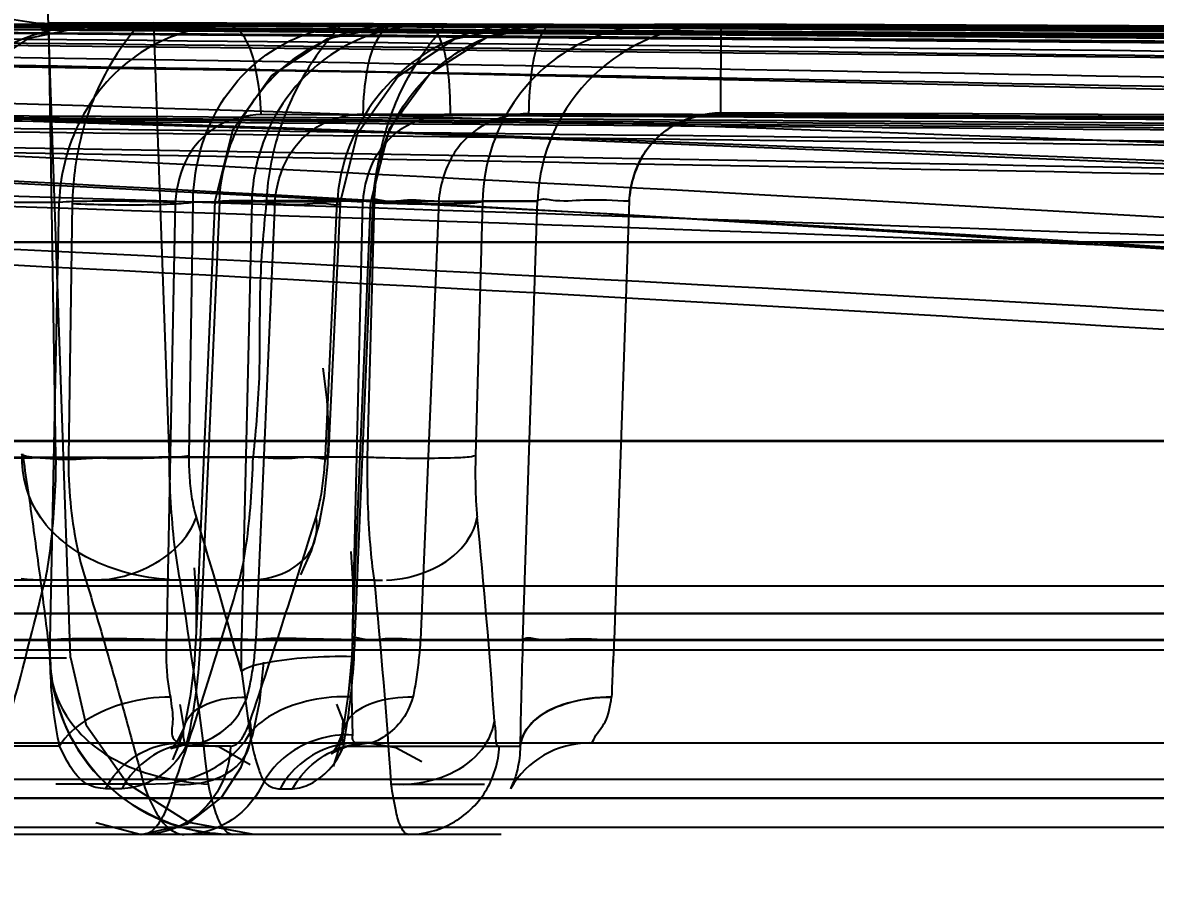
# Model space of a CAD drawing. Header units: millimetres. Extents: x 1236 to 1656, y -100 to 494.
# Drawn here: x 1384.191 to 1384.934, y 393.02 to 393.583 of the extents above; entities that cross this region are included whole.
import ezdxf

# ---------------------------------------------------------------- set-up
doc = ezdxf.new("R2010")
doc.units = ezdxf.units.MM
doc.header["$LTSCALE"] = 0.1
doc.layers.add('DIM', color=3, linetype='Continuous')
doc.styles.get("Standard").update_dxf_attribs({"font": 'arial.ttf'})
doc.dimstyles.new('ISO-25', dxfattribs={"dimtxt": 2.5, "dimasz": 2.5, "dimexe": 1.25, "dimexo": 0.625, "dimtad": 1, "dimlfac": 5, "dimtxsty": 'Standard', "dimcen": 2.5, "dimadec": 0, "dimazin": 0, "dimtfac": 1, "dimtmove": 0, "dimatfit": 3, "dimfxl": 0, "dimarcsym": 0})

# ---------------------------------------------------------------- blocks, each defined once
blk = doc.blocks.new('*D55')
at = {"layer": 'Defpoints', "color": 0}
for p in [(1380.19732, 411.52981), (1432.66908, -43.83025), (1441.93996, -43.83025)]:
    blk.add_point(p, dxfattribs=at)
at = {"layer": 'DIM', "color": 0, "lineweight": -2}
for p, q in [((1380.82232, 411.52981), (1443.18996, 411.52981)), ((1441.93996, 409.02981), (1441.93996, -41.33025)), ((1433.29408, -43.83025), (1443.18996, -43.83025))]:
    blk.add_line(p, q, dxfattribs=at)
at = {"layer": 'DIM', "color": 0}
for points in [[(1441.5233, 409.02981), (1442.35663, 409.02981), (1441.93996, 411.52981)], [(1441.5233, -41.33025), (1442.35663, -41.33025), (1441.93996, -43.83025)]]:
    blk.add_solid(points, dxfattribs=at)
at = {"layer": 'DIM', "color": 0, "insert": (1439.67615, 183.84978), "char_height": 2.5, "attachment_point": 5, "rotation": 90}
blk.add_mtext('(2280)', dxfattribs=at)

msp = doc.modelspace()

# ---------------------------------------------------------------- linework, layer by layer
for p, q in [((1384.22249, 393.16646), (1384.2012, 393.77605)), ((1383.93457, 393.57986), (1384.32657, 393.58099)), ((1384.26726, 393.58176), (1384.08577, 393.5825)), ((1384.40065, 393.58216), (1384.20831, 393.58286)), ((1384.21288, 393.29823), (1384.20831, 393.58263)), ((1384.20832, 393.58291), (1384.27698, 393.58311)), ((1384.41071, 393.58125), (1384.26726, 393.58176)), ((1384.277, 393.58312), (1384.28728, 393.29823)), ((1384.277, 393.58312), (1384.46916, 393.58237)), ((1384.51901, 393.58159), (1384.40065, 393.58216)), ((1384.51818, 393.58159), (1384.41071, 393.58125)), ((1384.43461, 393.58132), (1384.51901, 393.58159)), ((1384.46916, 393.58237), (1384.60926, 393.58187)), ((1384.64824, 393.582), (1384.53743, 393.58165)), ((1384.64908, 393.582), (1384.53826, 393.58165)), ((1384.64823, 393.582), (1384.60842, 393.58187)), ((1384.60926, 393.58187), (1384.64908, 393.582)), ((1384.64884, 393.52388), (1384.64908, 393.582)), ((1384.64885, 393.52388), (1384.64908, 393.582)), ((1388.24231, 393.56255), (1384.64908, 393.582)), ((1384.2333, 393.58071), (1384.13162, 393.58042)), ((1384.21511, 393.4652), (1383.83358, 393.46405)), ((1384.20924, 393.17825), (1384.21511, 393.4652)), ((1384.22367, 393.46441), (1384.22107, 393.29822)), ((1384.29101, 393.46518), (1384.28534, 393.17823)), ((1384.30036, 393.29927), (1384.30292, 393.46546)), ((1384.30292, 393.46552), (1384.34133, 393.46552)), ((1384.31721, 393.46603), (1384.30467, 393.17877)), ((1384.32013, 393.46551), (1384.30759, 393.17825)), ((1384.39737, 393.46564), (1384.32012, 393.46564)), ((1384.34132, 393.46558), (1384.33455, 393.17825)), ((1384.34411, 393.17825), (1384.35665, 393.46551)), ((1384.3896, 393.29927), (1384.39738, 393.46579)), ((1384.39934, 393.46502), (1384.39145, 393.29852)), ((1384.40743, 393.17825), (1384.4142, 393.46558)), ((1384.40747, 393.17865), (1384.41944, 393.46623)), ((1384.409, 393.17825), (1384.42097, 393.46583)), ((1384.41718, 393.29822), (1384.42174, 393.46502)), ((1384.42097, 393.46607), (1384.52875, 393.46607)), ((1384.46388, 393.46583), (1384.4519, 393.17825)), ((1384.49259, 393.46607), (1384.48802, 393.29926)), ((1384.52875, 393.46614), (1384.49259, 393.46614)), ((1384.51903, 393.17825), (1384.52875, 393.46618)), ((1384.58869, 393.46618), (1384.57897, 393.17825)), ((1381.97938, 393.30984), (1388.54829, 393.30827)), ((1389.17591, 393.30831), (1382.41508, 393.30831)), ((1384.09838, 393.29823), (1384.22107, 393.29823)), ((1384.21286, 393.29824), (1384.34217, 393.29824)), ((1384.22107, 393.29822), (1384.24352, 393.2976)), ((1384.41717, 393.29823), (1384.28728, 393.29823)), ((1384.42175, 393.21746), (1384.11233, 393.21746)), ((1384.23263, 393.21746), (1384.24811, 393.21823)), ((1384.42175, 393.21746), (1384.42699, 393.21737)), ((1386.58198, 393.21353), (1382.33216, 393.21352)), ((1380.19732, 393.19576), (1386.75026, 393.19573)), ((1388.58113, 393.19538), (1381.98303, 393.19538)), ((1405.82544, 393.17825), (1380.49335, 393.17824)), ((1383.73674, 393.1782), (1404.69013, 393.17819)), ((1404.64596, 393.17819), (1384.28532, 393.17819)), ((1353.88384, 393.17183), (1406.43904, 393.17177)), ((1369.1986, 393.17177), (1406.51127, 393.17177)), ((1384.07193, 393.16651), (1384.21991, 393.16646)), ((1384.20915, 393.16634), (1384.20954, 393.1563)), ((1384.40698, 393.14093), (1384.40713, 393.16721)), ((1384.33452, 393.15776), (1384.34009, 393.11703)), ((1384.40758, 393.11582), (1384.40698, 393.14093)), ((1380.56153, 393.11069), (1405.83374, 393.11069)), ((1384.21537, 393.10859), (1383.33765, 393.10859)), ((1384.29417, 393.11069), (1384.30515, 393.11069)), ((1384.32749, 393.10859), (1384.29817, 393.10859)), ((1384.40142, 393.10859), (1384.5173, 393.10859)), ((1384.41834, 393.11069), (1384.41001, 393.11069)), ((1380.02813, 393.08671), (1388.88864, 393.08701)), ((1384.27051, 393.08364), (1384.21279, 393.08364)), ((1384.27051, 393.08364), (1384.28598, 393.08414)), ((1384.4328, 393.08364), (1384.49392, 393.08364)), ((1384.4328, 393.08364), (1384.43805, 393.08346)), ((1384.25621, 393.08068), (1384.24542, 393.08068)), ((1384.3599, 393.08068), (1384.36806, 393.08068)), ((1384.51096, 393.08068), (1384.51099, 393.08068)), ((1386.81533, 393.0744), (1380.19732, 393.07442)), ((1381.92344, 393.0744), (1388.64799, 393.0744)), ((1370.20206, 393.05545), (1390.19257, 393.05546)), ((1384.50493, 393.05068), (1375.88971, 393.05068))]:
    msp.add_line(p, q)
for points in [[(1384.32578, 393.58099), (1384.08346, 393.58028), (1383.93385, 393.57986)], [(1384.43447, 393.58132), (1384.39097, 393.57256), (1384.35457, 393.54847), (1384.32868, 393.51237), (1384.3172, 393.46577)], [(1404.57036, 393.30368), (1400.87178, 393.37878), (1397.30299, 393.44196), (1393.86406, 393.49338), (1390.55501, 393.53338), (1387.37586, 393.5624), (1384.32664, 393.58099)], [(1384.39932, 393.46479), (1384.41057, 393.51044), (1384.43707, 393.54771), (1384.47449, 393.57259), (1384.51898, 393.58159)], [(1384.53827, 393.58165), (1384.49517, 393.57335), (1384.45828, 393.54982), (1384.43132, 393.51333), (1384.41944, 393.4661)], [(1404.65677, 393.30381), (1400.97451, 393.37908), (1397.41697, 393.44236), (1393.98418, 393.49385), (1390.67619, 393.53387), (1387.49301, 393.56285), (1384.43467, 393.58132)], [(1405.10195, 393.30449), (1401.55307, 393.37789), (1398.04732, 393.44023), (1394.58477, 393.49162), (1391.16544, 393.53219), (1387.78935, 393.56206), (1384.45654, 393.58139)], [(1405.1613, 393.30459), (1401.62229, 393.37814), (1398.12397, 393.4406), (1394.66638, 393.49205), (1391.24956, 393.53262), (1387.87352, 393.56244), (1384.53829, 393.58165)], [(1386.72894, 393.30874), (1385.63897, 393.39034), (1384.57833, 393.45746), (1383.54703, 393.5104), (1382.54511, 393.5495), (1381.57259, 393.57523)], [(1388.55183, 393.30819), (1387.11046, 393.39103), (1385.7282, 393.45888), (1384.40508, 393.51193), (1383.14113, 393.55064), (1381.93639, 393.57568)], [(1392.56738, 393.30622), (1390.39758, 393.38541), (1388.31811, 393.45377), (1386.32898, 393.50922), (1384.43021, 393.55044), (1382.62185, 393.57679)], [(1397.12362, 393.30326), (1394.58358, 393.36685), (1392.13357, 393.42634), (1389.77358, 393.47901), (1387.50363, 393.52277), (1385.32371, 393.55612), (1383.2338, 393.57807)], [(1401.23911, 393.3015), (1398.03869, 393.3673), (1394.95273, 393.42798), (1391.98124, 393.48109), (1389.12422, 393.52481), (1386.38167, 393.55784), (1383.75356, 393.57937)], [(1402.72409, 393.30186), (1399.29037, 393.37043), (1395.9801, 393.43194), (1392.79331, 393.48467), (1389.72999, 393.52739), (1386.79016, 393.5593), (1383.9738, 393.57997)], [(1384.12169, 393.46335), (1384.13415, 393.51257), (1384.16088, 393.55004), (1384.19522, 393.57297), (1384.23285, 393.58072)], [(1402.89594, 393.30197), (1399.46078, 393.37109), (1396.14872, 393.43287), (1392.95978, 393.48567), (1389.89397, 393.5283), (1386.95129, 393.56001), (1384.13175, 393.58042)], [(1384.39934, 393.46502), (1384.39928, 393.46513), (1384.39912, 393.46526), (1384.39885, 393.46538), (1384.39847, 393.46551), (1384.39798, 393.46565), (1384.39738, 393.46579)], [(1384.41944, 393.46623), (1384.41948, 393.46617), (1384.41961, 393.46611), (1384.41982, 393.46605), (1384.42012, 393.46598), (1384.4205, 393.46591), (1384.42097, 393.46583)], [(1384.37342, 393.22103), (1384.3806, 393.23675), (1384.38562, 393.25392), (1384.38908, 393.27281), (1384.39119, 393.29383), (1384.39178, 393.3149), (1384.39082, 393.33566), (1384.38808, 393.35647)], [(1384.39145, 393.29853), (1384.3914, 393.29864), (1384.39125, 393.29876), (1384.39099, 393.29888), (1384.39063, 393.29901), (1384.39017, 393.29914), (1384.3896, 393.29927)], [(1384.40624, 393.23628), (1384.40762, 393.21494), (1384.40784, 393.19158), (1384.40688, 393.1675), (1384.4048, 393.14403), (1384.40179, 393.123), (1384.39825, 393.10627), (1384.39478, 393.09536)], [(1384.30359, 393.22563), (1384.30485, 393.20509), (1384.30484, 393.18353), (1384.30353, 393.16187), (1384.30094, 393.14114), (1384.29736, 393.12307), (1384.2933, 393.10899), (1384.28942, 393.09974)], [(1384.40747, 393.17865), (1384.40751, 393.17859), (1384.40764, 393.17853), (1384.40785, 393.17846), (1384.40815, 393.17839), (1384.40854, 393.17832), (1384.40901, 393.17824)], [(1384.34258, 393.05068), (1384.29996, 393.05852), (1384.25958, 393.08404), (1384.23292, 393.12201), (1384.22268, 393.16648)], [(1384.23915, 393.05854), (1384.2689, 393.05072), (1384.2995, 393.05762), (1384.32152, 393.07486), (1384.33437, 393.09487), (1384.34206, 393.11595), (1384.34664, 393.13803), (1384.34918, 393.16358)], [(1384.29406, 393.13582), (1384.29672, 393.12046), (1384.29194, 393.11093), (1384.2884, 393.10712), (1384.28958, 393.1076), (1384.30022, 393.11041), (1384.31965, 393.10844), (1384.34034, 393.09668)], [(1384.39689, 393.13608), (1384.40107, 393.12532), (1384.40048, 393.11612), (1384.39783, 393.1093), (1384.39498, 393.10504), (1384.39397, 393.10388), (1384.39586, 393.1051), (1384.40106, 393.10757)], [(1384.40079, 393.11758), (1384.39676, 393.10728), (1384.39374, 393.10363), (1384.39557, 393.10494), (1384.4038, 393.10853), (1384.41802, 393.11069), (1384.43589, 393.10769), (1384.45278, 393.09843)]]:
    msp.add_lwpolyline(points)
for centre, radius, start, end in [((1384.01899, 368.07559), 25.50603, 89.518567, 89.744819), ((1384.64859, 393.46209), 0.11991, 89.76976, 178.09869), ((1380.43656, -732.22329), 1125.75507, 88.71071888, 89.78561353), ((1380.4361, -732.25292), 1125.78469, 88.71073015, 89.78559564), ((1384.25975, 394.36068), 0.89699, 267.69524, 269.12957), ((1384.45895, 394.42433), 0.96003, 267.77885, 268.46098), ((1384.45711, 394.33631), 1.03885, 267.79692, 268.42729), ((1379.94091, 391.9317), 4.56147, 15.59209, 16.91524), ((1380.17244, 394.5446), 4.40293, 341.19145, 343.02144), ((1380.67245, 392.86987), 3.83643, 3.81421, 5.81993), ((1380.11462, 394.22196), 4.21267, 344.3231, 346.20512), ((1384.20943, 393.37985), 0.16243, 263.15015, 268.71138), ((1380.06228, 394.50559), 4.46105, 341.41275, 343.21679), ((1380.47882, 392.62053), 3.86197, 6.88724, 8.89164), ((1380.54523, 392.82981), 3.89585, 3.73574, 5.7106), ((1384.77701, 393.16749), 0.4426, 178.60813, 181.26001), ((1384.62457, 393.16706), 0.21744, 177.05003, 179.96096), ((1388.38848, 393.04707), 3.87167, 178.05838, 179.08948), ((1388.37735, 393.04734), 3.86053, 178.05685, 179.09093), ((1385.71554, 393.10727), 1.13879, 176.42645, 178.31685), ((1385.71703, 393.10715), 1.14028, 176.42516, 178.31291), ((1384.32868, 393.17069), 0.12, 182.07387, 270.00006), ((1384.56293, 393.05068), 0.06, 90.00004, 150.00029)]:
    msp.add_arc(centre, radius, start, end)
for points, knots in [([(1384.06607, 393.69864), (1384.0706, 393.68237), (1384.0854, 393.65158), (1384.11952, 393.61468), (1384.1615, 393.59003), (1384.19295, 393.58285), (1384.20831, 393.58263)], [0, 0, 0, 0, 0.260096, 0.51536, 0.763492, 1, 1, 1, 1]), ([(1384.32657, 393.58099), (1384.30759, 393.58108), (1384.26835, 393.56965), (1384.22667, 393.52522), (1384.21565, 393.48527), (1384.21511, 393.4652)], [0, 0, 0, 0, 0.323991, 0.657306, 1, 1, 1, 1]), ([(1384.26726, 393.58176), (1384.25818, 393.57112), (1384.24233, 393.54749), (1384.22752, 393.50728), (1384.22394, 393.47873), (1384.22367, 393.46441)], [0, 0, 0, 0, 0.329144, 0.66274, 1, 1, 1, 1]), ([(1384.30292, 393.46552), (1384.30297, 393.48582), (1384.31286, 393.52575), (1384.35355, 393.57036), (1384.39203, 393.58134), (1384.41071, 393.58125)], [0, 0, 0, 0, 0.350451, 0.677485, 1, 1, 1, 1]), ([(1384.32012, 393.46551), (1384.32089, 393.48575), (1384.33274, 393.526), (1384.37572, 393.57003), (1384.41539, 393.58141), (1384.43461, 393.58132)], [0, 0, 0, 0, 0.341835, 0.675636, 1, 1, 1, 1]), ([(1384.34753, 393.52277), (1384.34725, 393.53267), (1384.3448, 393.55013), (1384.34005, 393.57037), (1384.33083, 393.58101), (1384.32657, 393.58099)], [0, 0, 0, 0, 0.459709, 0.802367, 1, 1, 1, 1]), ([(1384.32657, 393.58099), (1384.98207, 393.57801), (1386.23406, 393.57099), (1388.02869, 393.55743), (1389.66162, 393.54232), (1391.14764, 393.52638), (1392.49979, 393.51016), (1393.72983, 393.49406), (1394.84657, 393.47842), (1395.85881, 393.46333), (1396.77453, 393.44905), (1397.59821, 393.4358), (1398.33504, 393.42334), (1398.99198, 393.41186), (1399.57649, 393.40172), (1400.09481, 393.39244), (1400.55262, 393.384), (1400.95884, 393.37638), (1401.31892, 393.36956), (1401.63671, 393.36323), (1401.92299, 393.35737), (1402.18635, 393.35221), (1402.42965, 393.34741), (1402.64884, 393.34307), (1402.84373, 393.33918), (1403.01841, 393.33567), (1403.17577, 393.33248), (1403.31814, 393.32959), (1403.44733, 393.32695), (1403.5648, 393.32453), (1403.67177, 393.32233), (1403.76928, 393.32031), (1403.85826, 393.31846), (1403.93954, 393.31677), (1404.01387, 393.31521), (1404.08191, 393.31378), (1404.14424, 393.31247), (1404.2014, 393.31127), (1404.25387, 393.31016), (1404.30209, 393.30914), (1404.34647, 393.3082), (1404.38737, 393.30733), (1404.42514, 393.30654), (1404.46003, 393.30581), (1404.49215, 393.30514), (1404.52131, 393.30456), (1404.54702, 393.30408), (1404.56295, 393.3038), (1404.57023, 393.30368)], [0, 0, 0, 0, 0.097132, 0.18552, 0.265934, 0.339108, 0.40573, 0.466309, 0.521391, 0.571223, 0.616318, 0.657098, 0.69329, 0.725517, 0.754458, 0.779916, 0.802333, 0.822306, 0.84012, 0.855699, 0.869406, 0.882549, 0.894731, 0.905464, 0.915035, 0.923616, 0.931353, 0.938357, 0.944716, 0.950501, 0.955768, 0.96057, 0.964952, 0.968956, 0.972617, 0.975968, 0.979039, 0.981855, 0.98444, 0.986816, 0.989002, 0.991017, 0.992879, 0.9946, 0.996189, 0.997639, 0.998921, 1, 1, 1, 1]), ([(1384.4565, 393.58139), (1384.44172, 393.58145), (1384.41167, 393.57547), (1384.37377, 393.54958), (1384.34823, 393.51106), (1384.34175, 393.48069), (1384.34133, 393.46552)], [0, 0, 0, 0, 0.246655, 0.495382, 0.746818, 1, 1, 1, 1]), ([(1384.40065, 393.58216), (1384.39077, 393.5716), (1384.37331, 393.54816), (1384.35628, 393.5079), (1384.35153, 393.47911), (1384.3508, 393.46471)], [0, 0, 0, 0, 0.333865, 0.667201, 1, 1, 1, 1]), ([(1384.51901, 393.58159), (1384.49869, 393.58166), (1384.45735, 393.5703), (1384.41187, 393.5265), (1384.39855, 393.486), (1384.39738, 393.46579)], [0, 0, 0, 0, 0.333459, 0.667673, 1, 1, 1, 1]), ([(1384.43461, 393.58132), (1384.43031, 393.58131), (1384.42109, 393.57058), (1384.41597, 393.55047), (1384.41425, 393.53299), (1384.41421, 393.52324)], [0, 0, 0, 0, 0.199911, 0.546369, 1, 1, 1, 1]), ([(1384.42097, 393.46607), (1384.42157, 393.48136), (1384.42857, 393.51195), (1384.45498, 393.55034), (1384.49338, 393.57584), (1384.52349, 393.58171), (1384.53826, 393.58165)], [0, 0, 0, 0, 0.25391, 0.506373, 0.755016, 1, 1, 1, 1]), ([(1384.42174, 393.46502), (1384.42218, 393.47938), (1384.42632, 393.50808), (1384.44252, 393.54834), (1384.4595, 393.57181), (1384.46916, 393.58237)], [0, 0, 0, 0, 0.333977, 0.66714, 1, 1, 1, 1]), ([(1384.43461, 393.58132), (1385.11135, 393.57829), (1386.33772, 393.5715), (1388.12201, 393.55834), (1389.71202, 393.54404), (1391.14988, 393.52901), (1392.36271, 393.51486), (1393.37742, 393.50204), (1394.28459, 393.48987), (1395.16694, 393.4772), (1396.03037, 393.46436), (1396.83321, 393.45215), (1397.52761, 393.43961), (1398.12895, 393.42868), (1398.64819, 393.42155), (1399.17956, 393.41334), (1399.71874, 393.39632), (1400.26593, 393.36412), (1400.74126, 393.35297), (1401.16119, 393.34654), (1401.53238, 393.35758), (1401.86238, 393.36788), (1402.15097, 393.32765), (1402.40794, 393.315), (1402.63183, 393.30524), (1402.82496, 393.29864), (1402.99183, 393.29346), (1403.13673, 393.2894), (1403.2633, 393.28608), (1403.37477, 393.28329), (1403.47364, 393.28095), (1403.56218, 393.27892), (1403.64242, 393.27714), (1403.71634, 393.27558), (1403.78585, 393.27416), (1403.85334, 393.27284), (1403.92111, 393.27166), (1404.00457, 393.27027), (1404.1083, 393.26904), (1404.22885, 393.26785), (1404.35238, 393.26941), (1404.46848, 393.2679), (1404.56861, 393.2905), (1404.62943, 393.30429), (1404.65664, 393.30381)], [0, 0, 0, 0, 0.100359, 0.181871, 0.264613, 0.336164, 0.395113, 0.444484, 0.486656, 0.529656, 0.575348, 0.614715, 0.648729, 0.678343, 0.703907, 0.725738, 0.757154, 0.783898, 0.807014, 0.827663, 0.846155, 0.862117, 0.876499, 0.889261, 0.900261, 0.909734, 0.917917, 0.92502, 0.931231, 0.936694, 0.941556, 0.945898, 0.949826, 0.953458, 0.956863, 0.960136, 0.963468, 0.966916, 0.972514, 0.978856, 0.984784, 0.990864, 0.995964, 1, 1, 1, 1]), ([(1404.65664, 393.30381), (1404.53973, 393.30585), (1404.29036, 393.31042), (1403.90608, 393.31796), (1403.46646, 393.32699), (1403.01588, 393.33648), (1402.52447, 393.34691), (1401.99162, 393.3582), (1401.34818, 393.37155), (1400.65121, 393.38496), (1399.87716, 393.39878), (1398.97027, 393.41445), (1397.8885, 393.43344), (1396.69955, 393.45256), (1395.41783, 393.47237), (1393.95914, 393.49324), (1392.32978, 393.51451), (1390.51781, 393.53539), (1388.64348, 393.55379), (1386.58454, 393.57), (1385.18783, 393.57795), (1384.43461, 393.58132)], [0, 0, 0, 0, 0.017344, 0.036998, 0.057014, 0.08257, 0.10385, 0.129924, 0.161629, 0.199318, 0.23333, 0.276468, 0.333863, 0.393821, 0.452857, 0.524013, 0.610222, 0.694573, 0.792812, 0.888269, 1, 1, 1, 1]), ([(1384.4565, 393.58139), (1384.46017, 393.5814), (1384.46699, 393.56927), (1384.47043, 393.55062), (1384.47144, 393.53303), (1384.47133, 393.5233)], [0, 0, 0, 0, 0.177542, 0.529136, 1, 1, 1, 1]), ([(1384.4565, 393.58139), (1384.99847, 393.57908), (1386.03622, 393.57387), (1387.52779, 393.56425), (1388.89275, 393.55368), (1390.14235, 393.54253), (1391.28699, 393.5311), (1392.33523, 393.51959), (1393.29467, 393.50825), (1394.17228, 393.49718), (1394.97423, 393.48637), (1395.70627, 393.47617), (1396.37398, 393.46645), (1396.98302, 393.45702), (1397.53775, 393.44819), (1398.04199, 393.4404), (1398.49992, 393.43277), (1398.91438, 393.4258), (1399.28876, 393.41924), (1399.63992, 393.41125), (1399.98984, 393.4084), (1400.34143, 393.39001), (1400.67847, 393.38022), (1400.98215, 393.37537), (1401.2513, 393.37036), (1401.49214, 393.36626), (1401.70774, 393.36248), (1401.90176, 393.36), (1402.08369, 393.36958), (1402.26941, 393.36013), (1402.47175, 393.34556), (1402.69472, 393.34222), (1402.92436, 393.33675), (1403.1445, 393.33181), (1403.34295, 393.32759), (1403.5192, 393.32391), (1403.67683, 393.32058), (1403.81864, 393.31759), (1403.94682, 393.31488), (1404.06309, 393.31242), (1404.1688, 393.31018), (1404.26507, 393.30814), (1404.35282, 393.30628), (1404.43286, 393.30458), (1404.50596, 393.30304), (1404.57275, 393.30163), (1404.63385, 393.30036), (1404.68978, 393.2992), (1404.74103, 393.29817), (1404.78802, 393.29722), (1404.83115, 393.29638), (1404.87078, 393.29567), (1404.90722, 393.29507), (1404.94076, 393.29457), (1404.97169, 393.2943), (1405.0002, 393.2943), (1405.02637, 393.29502), (1405.05004, 393.29688), (1405.07064, 393.29989), (1405.08746, 393.30323), (1405.09756, 393.30457), (1405.10188, 393.30449)], [0, 0, 0, 0, 0.078741, 0.150773, 0.216709, 0.277058, 0.33233, 0.383017, 0.429362, 0.471733, 0.510532, 0.545885, 0.5781, 0.607552, 0.63438, 0.658705, 0.680819, 0.700921, 0.718928, 0.73522, 0.751955, 0.769759, 0.786363, 0.80094, 0.813885, 0.825475, 0.835934, 0.845216, 0.853658, 0.862378, 0.872206, 0.883133, 0.894764, 0.905582, 0.915124, 0.923603, 0.931195, 0.93803, 0.944211, 0.949821, 0.954925, 0.959574, 0.963811, 0.967676, 0.971206, 0.974432, 0.977383, 0.980085, 0.98256, 0.98483, 0.986914, 0.988828, 0.990588, 0.992208, 0.993702, 0.995081, 0.996351, 0.997505, 0.998528, 0.999372, 1, 1, 1, 1]), ([(1384.60926, 393.58187), (1384.58915, 393.58195), (1384.54849, 393.5711), (1384.50442, 393.52679), (1384.49304, 393.48637), (1384.49259, 393.46614)], [0, 0, 0, 0, 0.335003, 0.663016, 1, 1, 1, 1]), ([(1384.52309, 393.52335), (1384.52318, 393.53311), (1384.52465, 393.55077), (1384.52789, 393.56946), (1384.53465, 393.58164), (1384.53826, 393.58165)], [0, 0, 0, 0, 0.471301, 0.825759, 1, 1, 1, 1]), ([(1384.53826, 393.58165), (1385.11488, 393.57922), (1386.21881, 393.57364), (1387.80507, 393.56307), (1389.25596, 393.55131), (1390.58332, 393.53885), (1391.79743, 393.52607), (1392.90776, 393.51323), (1393.9235, 393.50055), (1394.85239, 393.48821), (1395.70068, 393.47629), (1396.4739, 393.46491), (1397.1781, 393.45414), (1397.81824, 393.44402), (1398.39797, 393.43455), (1398.92143, 393.42572), (1399.39353, 393.41761), (1399.81822, 393.41026), (1400.19853, 393.40355), (1400.53839, 393.39741), (1400.84318, 393.39181), (1401.11803, 393.3867), (1401.36696, 393.38202), (1401.59298, 393.37774), (1401.79783, 393.37382), (1401.98128, 393.37027), (1402.14219, 393.36707), (1402.28316, 393.36418), (1402.41392, 393.36151), (1402.54695, 393.3589), (1402.6914, 393.35602), (1402.85054, 393.35286), (1403.02655, 393.34933), (1403.2187, 393.34545), (1403.41701, 393.34142), (1403.60643, 393.33753), (1403.77663, 393.33402), (1403.92715, 393.33089), (1404.06186, 393.32808), (1404.18299, 393.32553), (1404.29244, 393.32322), (1404.3917, 393.32111), (1404.48193, 393.31919), (1404.56409, 393.31743), (1404.63899, 393.31582), (1404.70733, 393.31435), (1404.76973, 393.313), (1404.82678, 393.31177), (1404.87899, 393.31063), (1404.9268, 393.30959), (1404.97062, 393.30864), (1405.01085, 393.30775), (1405.04785, 393.30694), (1405.08172, 393.30621), (1405.11206, 393.30557), (1405.1382, 393.30504), (1405.1541, 393.30473), (1405.16123, 393.3046)], [0, 0, 0, 0, 0.083873, 0.160572, 0.230733, 0.294918, 0.35365, 0.407339, 0.456431, 0.501405, 0.542462, 0.57983, 0.613884, 0.644902, 0.672953, 0.698219, 0.721053, 0.741632, 0.76, 0.77638, 0.791074, 0.804341, 0.816365, 0.827288, 0.837222, 0.846167, 0.853976, 0.860631, 0.866676, 0.873001, 0.879983, 0.887692, 0.896152, 0.90559, 0.915647, 0.925004, 0.933148, 0.940409, 0.946901, 0.952747, 0.958031, 0.962825, 0.967186, 0.971158, 0.974779, 0.978083, 0.981101, 0.983859, 0.986383, 0.988696, 0.990815, 0.992759, 0.994548, 0.996198, 0.997687, 0.998963, 1, 1, 1, 1]), ([(1384.64908, 393.582), (1384.87738, 393.58111), (1385.334, 393.5792), (1386.01893, 393.57592), (1386.70386, 393.57223), (1387.37371, 393.56822), (1388.02848, 393.56392), (1388.66819, 393.55936), (1389.30789, 393.55445), (1389.93286, 393.54929), (1390.54312, 393.54393), (1391.13866, 393.5384), (1391.73419, 393.53255), (1392.3156, 393.52653), (1392.88288, 393.52038), (1393.43603, 393.51411), (1393.98918, 393.50758), (1394.5293, 393.50093), (1395.0564, 393.49421), (1395.57047, 393.48742), (1396.08453, 393.48039), (1396.58462, 393.47334), (1397.07073, 393.46626), (1397.54286, 393.45919), (1398.01498, 393.45193), (1398.47549, 393.44466), (1398.9244, 393.4374), (1399.36169, 393.43016), (1399.79898, 393.42276), (1400.21405, 393.41557), (1400.6069, 393.40863), (1400.97753, 393.40195), (1401.34817, 393.39516), (1401.73536, 393.38793), (1402.13912, 393.38026), (1402.55945, 393.37212), (1402.97977, 393.36383), (1403.38102, 393.35577), (1403.76322, 393.34795), (1404.12635, 393.34041), (1404.48948, 393.33275), (1404.80782, 393.32595), (1405.08138, 393.32005), (1405.31015, 393.31507), (1405.53893, 393.31003), (1405.69144, 393.3066), (1405.76769, 393.30486)], [0, 0, 0, 0, 0.032429, 0.064859, 0.097288, 0.129718, 0.160007, 0.190295, 0.220584, 0.250873, 0.279071, 0.307269, 0.335467, 0.363665, 0.389856, 0.416048, 0.44224, 0.468431, 0.492773, 0.517115, 0.541456, 0.565798, 0.588154, 0.610511, 0.632867, 0.655223, 0.67593, 0.696638, 0.717345, 0.738052, 0.755603, 0.773154, 0.790706, 0.808257, 0.828161, 0.848066, 0.867971, 0.887876, 0.905073, 0.922269, 0.939466, 0.956663, 0.967497, 0.978331, 0.989166, 1, 1, 1, 1]), ([(1405.76769, 393.30486), (1405.69142, 393.3066), (1405.53888, 393.31003), (1405.31007, 393.31507), (1405.08125, 393.32005), (1404.80764, 393.32595), (1404.48924, 393.33276), (1404.12605, 393.34042), (1403.76285, 393.34796), (1403.38064, 393.35577), (1402.97942, 393.36384), (1402.55919, 393.37213), (1402.13896, 393.38026), (1401.73527, 393.38793), (1401.34811, 393.39516), (1400.9775, 393.40195), (1400.60688, 393.40863), (1400.21403, 393.41557), (1399.79894, 393.42276), (1399.36161, 393.43016), (1398.92427, 393.4374), (1398.47539, 393.44466), (1398.01494, 393.45193), (1397.54294, 393.4592), (1397.07094, 393.46626), (1396.58492, 393.47333), (1396.08488, 393.48039), (1395.57082, 393.48741), (1395.05675, 393.4942), (1394.52968, 393.50093), (1393.98961, 393.50757), (1393.43653, 393.51411), (1392.88345, 393.52037), (1392.3162, 393.52653), (1391.73478, 393.53254), (1391.13919, 393.53839), (1390.54359, 393.54393), (1389.93329, 393.54929), (1389.30828, 393.55444), (1388.66855, 393.55936), (1388.02883, 393.56392), (1387.37401, 393.56822), (1386.7041, 393.57223), (1386.01909, 393.57592), (1385.33409, 393.5792), (1384.87741, 393.58111), (1384.64908, 393.582)], [0, 0, 0, 0, 0.010836, 0.021672, 0.032509, 0.043345, 0.060545, 0.077745, 0.094945, 0.112145, 0.132045, 0.151946, 0.171846, 0.191746, 0.209297, 0.226847, 0.244398, 0.261948, 0.282657, 0.303366, 0.324075, 0.344784, 0.367135, 0.389485, 0.411835, 0.434186, 0.458527, 0.482869, 0.50721, 0.531552, 0.55774, 0.583928, 0.610117, 0.636305, 0.664506, 0.692706, 0.720907, 0.749108, 0.779398, 0.809687, 0.839977, 0.870267, 0.9027, 0.935133, 0.967567, 1, 1, 1, 1]), ([(1381.57146, 393.57524), (1382.17677, 393.56311), (1383.35508, 393.52548), (1385.07282, 393.4331), (1386.18464, 393.3523), (1386.72423, 393.30891)], [0, 0, 0, 0, 0.351971, 0.685292, 1, 1, 1, 1]), ([(1387.05378, 393.30886), (1386.51154, 393.35224), (1385.39344, 393.43317), (1383.66481, 393.52585), (1382.47825, 393.56353), (1381.86832, 393.5756)], [0, 0, 0, 0, 0.314254, 0.647576, 1, 1, 1, 1]), ([(1388.54829, 393.30827), (1387.86557, 393.35016), (1386.44838, 393.43025), (1384.24408, 393.52452), (1382.72225, 393.56333), (1381.93553, 393.57569)], [0, 0, 0, 0, 0.310034, 0.643369, 1, 1, 1, 1]), ([(1382.22185, 393.57611), (1383.01582, 393.56382), (1384.55061, 393.52494), (1386.77195, 393.43026), (1388.19895, 393.34999), (1388.88579, 393.30813)], [0, 0, 0, 0, 0.35716, 0.690496, 1, 1, 1, 1]), ([(1382.62132, 393.5768), (1383.83479, 393.56387), (1386.15339, 393.52165), (1389.46791, 393.42187), (1391.56892, 393.34388), (1392.5653, 393.30625)], [0, 0, 0, 0, 0.365966, 0.699307, 1, 1, 1, 1]), ([(1392.92424, 393.30602), (1391.92031, 393.34351), (1389.80065, 393.42157), (1386.45276, 393.52206), (1384.10831, 393.56447), (1382.88011, 393.5773)], [0, 0, 0, 0, 0.299944, 0.633284, 1, 1, 1, 1]), ([(1397.12249, 393.30326), (1396.74993, 393.31251), (1396.0051, 393.33132), (1394.84243, 393.36064), (1393.63497, 393.3907), (1392.3368, 393.42243), (1390.99363, 393.45382), (1389.55956, 393.48515), (1388.08018, 393.51426), (1386.50998, 393.54082), (1384.89442, 393.56282), (1383.78712, 393.57373), (1383.23347, 393.57807)], [0, 0, 0, 0, 0.080481, 0.160899, 0.25116, 0.341318, 0.441326, 0.541299, 0.651083, 0.760865, 0.880435, 1, 1, 1, 1]), ([(1383.45686, 393.57861), (1384.01836, 393.5743), (1385.14137, 393.56339), (1386.77856, 393.54125), (1388.36848, 393.51445), (1389.86367, 393.4851), (1391.31165, 393.45354), (1392.6648, 393.42206), (1393.97106, 393.39027), (1395.18275, 393.36022), (1396.34774, 393.331), (1397.09285, 393.31228), (1397.46556, 393.30309)], [0, 0, 0, 0, 0.120225, 0.240457, 0.350567, 0.460687, 0.560653, 0.660664, 0.750487, 0.840416, 0.920176, 1, 1, 1, 1]), ([(1383.75337, 393.57936), (1384.63672, 393.574), (1386.34451, 393.55996), (1388.81777, 393.53033), (1391.11404, 393.4959), (1393.23297, 393.45964), (1395.17534, 393.42371), (1396.94072, 393.38921), (1398.54223, 393.35718), (1399.95499, 393.32805), (1400.83838, 393.30978), (1401.23857, 393.30151)], [0, 0, 0, 0, 0.151543, 0.29298, 0.424319, 0.545512, 0.656536, 0.75759, 0.848422, 0.931332, 1, 1, 1, 1]), ([(1401.47276, 393.30151), (1401.08149, 393.30965), (1400.21168, 393.3277), (1398.81539, 393.35661), (1397.22169, 393.38874), (1395.45777, 393.42326), (1393.50951, 393.45939), (1391.37749, 393.49589), (1389.06042, 393.53061), (1386.55892, 393.56049), (1384.82982, 393.57454), (1383.93457, 393.57986)], [0, 0, 0, 0, 0.066933, 0.148798, 0.238862, 0.339562, 0.450543, 0.572134, 0.704259, 0.84688, 1, 1, 1, 1]), ([(1402.72374, 393.30186), (1402.57401, 393.30477), (1402.26385, 393.31087), (1401.77495, 393.32064), (1401.23818, 393.3314), (1400.64164, 393.3434), (1399.97519, 393.35687), (1399.22127, 393.3718), (1398.36141, 393.38808), (1397.38311, 393.40602), (1396.27226, 393.42642), (1395.02115, 393.44802), (1393.61701, 393.47145), (1392.05375, 393.49568), (1390.31738, 393.5202), (1388.39122, 393.5439), (1386.25575, 393.56512), (1384.75973, 393.57569), (1383.97366, 393.57997)], [0, 0, 0, 0, 0.023957, 0.049629, 0.07823, 0.109848, 0.145084, 0.184869, 0.230485, 0.282668, 0.341405, 0.408229, 0.48285, 0.566071, 0.65835, 0.760662, 0.874242, 1, 1, 1, 1]), ([(1384.2333, 393.58071), (1384.21369, 393.5808), (1384.17361, 393.5694), (1384.12994, 393.52528), (1384.1175, 393.48515), (1384.11602, 393.46474)], [0, 0, 0, 0, 0.327756, 0.658083, 1, 1, 1, 1]), ([(1402.8956, 393.30197), (1402.74443, 393.30494), (1402.43094, 393.30149), (1401.93702, 393.30256), (1401.39793, 393.31179), (1400.82679, 393.34258), (1400.22364, 393.35629), (1399.57297, 393.36886), (1398.84125, 393.38303), (1398.00696, 393.39905), (1397.06061, 393.4165), (1395.9891, 393.4356), (1394.78355, 393.45667), (1393.43434, 393.47856), (1391.93123, 393.50134), (1390.25983, 393.52421), (1388.40235, 393.54633), (1386.33909, 393.56631), (1384.89253, 393.57636), (1384.13162, 393.58042)], [0, 0, 0, 0, 0.02417, 0.050108, 0.078961, 0.110347, 0.14153, 0.175397, 0.214384, 0.258523, 0.308791, 0.365691, 0.429841, 0.501538, 0.581404, 0.670154, 0.76875, 0.878359, 1, 1, 1, 1]), ([(1383.89982, 393.52193), (1385.78033, 393.50922), (1389.6096, 393.4706), (1395.4554, 393.36686), (1399.42074, 393.28763), (1401.43752, 393.24358)], [0, 0, 0, 0, 0.321645, 0.654973, 1, 1, 1, 1]), ([(1384.00362, 393.52196), (1386.01071, 393.5099), (1390.10124, 393.47216), (1396.35099, 393.37103), (1400.59362, 393.28958), (1402.75301, 393.24386)], [0, 0, 0, 0, 0.321112, 0.65445, 1, 1, 1, 1]), ([(1402.86461, 393.24397), (1400.70321, 393.29011), (1396.45707, 393.37217), (1390.20267, 393.47318), (1386.1095, 393.5106), (1384.10128, 393.5224)], [0, 0, 0, 0, 0.345615, 0.678946, 1, 1, 1, 1]), ([(1384.34766, 393.52278), (1384.33794, 393.52255), (1384.31818, 393.51818), (1384.29659, 393.49563), (1384.29189, 393.47554), (1384.29114, 393.46519)], [0, 0, 0, 0, 0.328646, 0.649493, 1, 1, 1, 1]), ([(1404.58988, 393.24533), (1402.34089, 393.29524), (1397.84279, 393.38233), (1391.09528, 393.47482), (1386.59683, 393.51104), (1384.34766, 393.52278)], [0, 0, 0, 0, 0.333359, 0.666692, 1, 1, 1, 1]), ([(1384.35652, 393.46552), (1384.35749, 393.47584), (1384.3627, 393.49587), (1384.38451, 393.51826), (1384.40431, 393.52289), (1384.41409, 393.52325)], [0, 0, 0, 0, 0.348586, 0.67088, 1, 1, 1, 1]), ([(1384.41409, 393.52325), (1386.66126, 393.51172), (1391.15541, 393.47578), (1397.89602, 393.38321), (1402.3892, 393.29573), (1404.63558, 393.24555)], [0, 0, 0, 0, 0.333353, 0.666686, 1, 1, 1, 1]), ([(1384.4143, 393.46559), (1384.41508, 393.47582), (1384.41995, 393.49582), (1384.44178, 393.51814), (1384.46156, 393.52284), (1384.47143, 393.52332)], [0, 0, 0, 0, 0.345787, 0.667034, 1, 1, 1, 1]), ([(1384.52299, 393.52336), (1384.51318, 393.52326), (1384.49316, 393.51897), (1384.47032, 393.49691), (1384.46488, 393.47643), (1384.46377, 393.46585)], [0, 0, 0, 0, 0.325341, 0.647321, 1, 1, 1, 1]), ([(1384.47143, 393.52332), (1386.76548, 393.51299), (1391.35367, 393.4787), (1398.23573, 393.38636), (1402.82346, 393.29755), (1405.11723, 393.24633)], [0, 0, 0, 0, 0.333314, 0.666647, 1, 1, 1, 1]), ([(1405.14408, 393.24623), (1402.8533, 393.29764), (1398.27131, 393.38672), (1391.3975, 393.4791), (1386.81455, 393.51319), (1384.52299, 393.52336)], [0, 0, 0, 0, 0.333317, 0.66665, 1, 1, 1, 1]), ([(1384.64884, 393.52389), (1384.63859, 393.52352), (1384.61813, 393.51904), (1384.59503, 393.49688), (1384.58961, 393.47654), (1384.58869, 393.4662)], [0, 0, 0, 0, 0.337077, 0.658766, 1, 1, 1, 1]), ([(1384.58869, 393.4662), (1384.5896, 393.47652), (1384.59501, 393.49684), (1384.6181, 393.51903), (1384.63858, 393.52351), (1384.64885, 393.52389)], [0, 0, 0, 0, 0.340578, 0.662297, 1, 1, 1, 1]), ([(1386.78066, 393.25102), (1386.20824, 393.29706), (1385.06366, 393.38048), (1383.34582, 393.46834), (1382.20061, 393.50588), (1381.62826, 393.51738)], [0, 0, 0, 0, 0.333877, 0.667171, 1, 1, 1, 1]), ([(1381.81151, 393.51787), (1382.3883, 393.50556), (1383.54171, 393.46938), (1385.27063, 393.38041), (1386.42195, 393.298), (1386.99725, 393.25103)], [0, 0, 0, 0, 0.333269, 0.666563, 1, 1, 1, 1]), ([(1381.99008, 393.5179), (1382.72466, 393.50494), (1384.19432, 393.46784), (1386.3988, 393.37868), (1387.8681, 393.29695), (1388.60278, 393.25051)], [0, 0, 0, 0, 0.333016, 0.666328, 1, 1, 1, 1]), ([(1388.8308, 393.25022), (1388.09112, 393.29535), (1386.61144, 393.37968), (1384.39006, 393.46727), (1382.90852, 393.50675), (1382.16759, 393.51824)], [0, 0, 0, 0, 0.333351, 0.666663, 1, 1, 1, 1]), ([(1392.61446, 393.24865), (1391.47001, 393.29318), (1389.22073, 393.3725), (1385.90616, 393.4695), (1383.73578, 393.5069), (1382.67056, 393.51919)], [0, 0, 0, 0, 0.345396, 0.678737, 1, 1, 1, 1]), ([(1382.83063, 393.5197), (1383.90713, 393.50746), (1386.09985, 393.47008), (1389.44782, 393.37245), (1391.71923, 393.29301), (1392.87475, 393.24844)], [0, 0, 0, 0, 0.321426, 0.654747, 1, 1, 1, 1]), ([(1383.27591, 393.52039), (1384.76764, 393.50696), (1387.8028, 393.46769), (1392.43223, 393.36409), (1395.57008, 393.28771), (1397.16472, 393.24559)], [0, 0, 0, 0, 0.32216, 0.655506, 1, 1, 1, 1]), ([(1397.42264, 393.24537), (1395.81437, 393.2877), (1392.6497, 393.36442), (1387.98036, 393.46846), (1384.91891, 393.50762), (1383.41411, 393.52091)], [0, 0, 0, 0, 0.344467, 0.677791, 1, 1, 1, 1]), ([(1401.27245, 393.24357), (1399.26209, 393.28727), (1395.30899, 393.36598), (1389.48087, 393.4696), (1385.66284, 393.50849), (1383.78775, 393.52142)], [0, 0, 0, 0, 0.34497, 0.678311, 1, 1, 1, 1]), ([(1384.29101, 393.46518), (1384.28097, 393.46554), (1384.2617, 393.46601), (1384.2364, 393.46601), (1384.22112, 393.46572), (1384.21511, 393.4652)], [0, 0, 0, 0, 0.396965, 0.761602, 1, 1, 1, 1]), ([(1384.24612, 393.46379), (1384.25417, 393.46367), (1384.26892, 393.46359), (1384.28785, 393.46413), (1384.29877, 393.46475), (1384.30292, 393.46546)], [0, 0, 0, 0, 0.424807, 0.777855, 1, 1, 1, 1]), ([(1384.35665, 393.46551), (1384.34832, 393.46581), (1384.34443, 393.46666), (1384.3163, 393.46593), (1384.32013, 393.46551)], [0, 0, 0, 0, 0.684008, 1, 1, 1, 1]), ([(1384.4142, 393.46558), (1384.40407, 393.46593), (1384.3851, 393.46642), (1384.36081, 393.46636), (1384.34662, 393.46619), (1384.34132, 393.46558)], [0, 0, 0, 0, 0.417252, 0.780541, 1, 1, 1, 1]), ([(1384.3508, 393.46471), (1384.3489, 393.44626), (1384.34576, 393.4093), (1384.34722, 393.35366), (1384.34408, 393.31669), (1384.34217, 393.29824)], [0, 0, 0, 0, 0.333627, 0.666338, 1, 1, 1, 1]), ([(1384.3508, 393.46471), (1384.3591, 393.46439), (1384.37465, 393.46292), (1384.38682, 393.46578), (1384.39924, 393.46291), (1384.39934, 393.46502)], [0, 0, 0, 0, 0.512409, 0.869918, 1, 1, 1, 1]), ([(1384.46388, 393.46583), (1384.45621, 393.4661), (1384.44188, 393.46768), (1384.43086, 393.46465), (1384.41952, 393.46811), (1384.41944, 393.46623)], [0, 0, 0, 0, 0.517619, 0.872946, 1, 1, 1, 1]), ([(1384.43316, 393.46465), (1384.44237, 393.46441), (1384.4588, 393.46393), (1384.47837, 393.46494), (1384.48934, 393.46475), (1384.49259, 393.46607)], [0, 0, 0, 0, 0.46441, 0.823432, 1, 1, 1, 1]), ([(1384.52875, 393.46618), (1384.53087, 393.4682), (1384.54275, 393.46536), (1384.56134, 393.46785), (1384.57889, 393.46651), (1384.58869, 393.46618)], [0, 0, 0, 0, 0.146358, 0.509566, 1, 1, 1, 1]), ([(1384.52875, 393.46618), (1384.53087, 393.46819), (1384.54276, 393.46536), (1384.56135, 393.46785), (1384.5789, 393.46651), (1384.58869, 393.46618)], [0, 0, 0, 0, 0.145937, 0.510166, 1, 1, 1, 1]), ([(1406.41495, 393.43622), (1406.38576, 393.43652), (1406.27344, 393.4374), (1406.02647, 393.43779), (1405.60538, 393.43736), (1404.97077, 393.43701), (1404.2775, 393.43676), (1403.5572, 393.43659), (1402.86559, 393.43637), (1402.06114, 393.4363), (1401.14802, 393.43634), (1400.13895, 393.43642), (1398.65834, 393.4367), (1396.72346, 393.43708), (1394.35577, 393.43762), (1391.96797, 393.43812), (1387.24736, 393.43895), (1383.32344, 393.43926), (1380.19732, 393.43922)], [0, 0, 0, 0, 0.003341, 0.012853, 0.028259, 0.051526, 0.085469, 0.107588, 0.133947, 0.164607, 0.199639, 0.238433, 0.280071, 0.36906, 0.459836, 0.550999, 0.642288, 1, 1, 1, 1]), ([(1406.41444, 393.43613), (1406.39061, 393.43661), (1406.33418, 393.43731), (1406.23179, 393.43746), (1406.09493, 393.43753), (1405.91837, 393.43746), (1405.59119, 393.43728), (1405.03643, 393.43694), (1404.36722, 393.4367), (1403.67114, 393.43648), (1402.70141, 393.4362), (1401.58418, 393.43621), (1400.33129, 393.4363), (1398.86338, 393.43653), (1396.92856, 393.43694), (1394.54395, 393.43746), (1392.12504, 393.43798), (1388.887, 393.43857), (1384.91108, 393.43898), (1381.74404, 393.43909), (1380.19732, 393.43912)], [0, 0, 0, 0, 0.002727, 0.006459, 0.011716, 0.018388, 0.026663, 0.049154, 0.081868, 0.10324, 0.128805, 0.192834, 0.231084, 0.272172, 0.360805, 0.452485, 0.545039, 0.637599, 0.823011, 1, 1, 1, 1]), ([(1384.08451, 393.29908), (1384.09538, 393.29815), (1384.12152, 393.29729), (1384.16431, 393.29707), (1384.19621, 393.29771), (1384.21288, 393.29823)], [0, 0, 0, 0, 0.254874, 0.610353, 1, 1, 1, 1]), ([(1384.28728, 393.29823), (1384.26963, 393.29768), (1384.23359, 393.29826), (1384.21827, 393.29538), (1384.18851, 393.29925), (1384.19106, 393.30033)], [0, 0, 0, 0, 0.548455, 0.91421, 1, 1, 1, 1]), ([(1384.29438, 393.21746), (1384.2761, 393.21786), (1384.24158, 393.2244), (1384.19972, 393.25378), (1384.18992, 393.28584), (1384.191, 393.30032)], [0, 0, 0, 0, 0.374664, 0.702365, 1, 1, 1, 1]), ([(1384.20932, 393.16645), (1384.20757, 393.18131), (1384.20388, 393.21106), (1384.19782, 393.25569), (1384.19344, 393.28545), (1384.19116, 393.30034)], [0, 0, 0, 0, 0.332196, 0.665521, 1, 1, 1, 1]), ([(1384.24352, 393.2976), (1384.25147, 393.29748), (1384.26609, 393.29733), (1384.28499, 393.29811), (1384.2961, 393.29829), (1384.30036, 393.29927)], [0, 0, 0, 0, 0.419503, 0.769556, 1, 1, 1, 1]), ([(1384.30503, 393.25889), (1384.30386, 393.26275), (1384.30202, 393.27124), (1384.30051, 393.28476), (1384.30028, 393.29434), (1384.30036, 393.29927)], [0, 0, 0, 0, 0.296586, 0.637124, 1, 1, 1, 1]), ([(1384.34217, 393.29825), (1384.35073, 393.29792), (1384.36657, 393.29639), (1384.37896, 393.29929), (1384.39135, 393.29642), (1384.39145, 393.29853)], [0, 0, 0, 0, 0.520471, 0.871707, 1, 1, 1, 1]), ([(1384.38347, 393.25889), (1384.38465, 393.26276), (1384.38662, 393.27125), (1384.38861, 393.28475), (1384.38936, 393.29433), (1384.3896, 393.29927)], [0, 0, 0, 0, 0.296478, 0.63739, 1, 1, 1, 1]), ([(1384.4286, 393.29785), (1384.4377, 393.2976), (1384.45387, 393.29728), (1384.47359, 393.29784), (1384.48447, 393.29821), (1384.48802, 393.29926)], [0, 0, 0, 0, 0.458928, 0.813424, 1, 1, 1, 1]), ([(1384.48802, 393.29926), (1384.4879, 393.2942), (1384.48781, 393.28456), (1384.48814, 393.27109), (1384.48871, 393.26269), (1384.4891, 393.25889)], [0, 0, 0, 0, 0.375628, 0.716174, 1, 1, 1, 1]), ([(1384.21286, 393.29824), (1384.21277, 393.28835), (1384.21213, 393.2693), (1384.20986, 393.24233), (1384.20735, 393.22531), (1384.20578, 393.21746)], [0, 0, 0, 0, 0.365402, 0.703999, 1, 1, 1, 1]), ([(1384.22107, 393.29823), (1384.22109, 393.28828), (1384.22195, 393.26907), (1384.22569, 393.242), (1384.22997, 393.22512), (1384.23263, 393.21746)], [0, 0, 0, 0, 0.364515, 0.702921, 1, 1, 1, 1]), ([(1384.29438, 393.21746), (1384.29282, 393.22522), (1384.29031, 393.24217), (1384.28802, 393.26914), (1384.28738, 393.28829), (1384.28728, 393.29823)], [0, 0, 0, 0, 0.29243, 0.632585, 1, 1, 1, 1]), ([(1384.33331, 393.21746), (1384.33522, 393.22519), (1384.33828, 393.24211), (1384.34096, 393.26912), (1384.34192, 393.28827), (1384.34217, 393.29824)], [0, 0, 0, 0, 0.293487, 0.632543, 1, 1, 1, 1]), ([(1384.42175, 393.21746), (1384.42057, 393.22525), (1384.41877, 393.2422), (1384.4173, 393.26916), (1384.41709, 393.28827), (1384.41717, 393.29823)], [0, 0, 0, 0, 0.291854, 0.631191, 1, 1, 1, 1]), ([(1384.24811, 393.21823), (1384.25663, 393.21948), (1384.27308, 393.22455), (1384.29347, 393.23839), (1384.30271, 393.25186), (1384.30503, 393.25889)], [0, 0, 0, 0, 0.354639, 0.695517, 1, 1, 1, 1]), ([(1384.33331, 393.21746), (1384.34264, 393.21699), (1384.36031, 393.21902), (1384.38217, 393.23429), (1384.38498, 393.2515), (1384.38347, 393.25889)], [0, 0, 0, 0, 0.37596, 0.696282, 1, 1, 1, 1]), ([(1384.42962, 393.21745), (1384.439, 393.2179), (1384.45707, 393.22185), (1384.47936, 393.236), (1384.48793, 393.2513), (1384.4891, 393.25889)], [0, 0, 0, 0, 0.363997, 0.701974, 1, 1, 1, 1]), ([(1384.23263, 393.21746), (1384.23708, 393.2026), (1384.24581, 393.1729), (1384.25844, 393.12829), (1384.26654, 393.09852), (1384.27051, 393.08364)], [0, 0, 0, 0, 0.334513, 0.667843, 1, 1, 1, 1]), ([(1384.4519, 393.17825), (1384.44418, 393.17852), (1384.42988, 393.1801), (1384.41882, 393.1771), (1384.40755, 393.18056), (1384.40747, 393.17865)], [0, 0, 0, 0, 0.521483, 0.870939, 1, 1, 1, 1]), ([(1384.51903, 393.17825), (1384.52089, 393.18051), (1384.53335, 393.17713), (1384.55146, 393.18006), (1384.56917, 393.17858), (1384.57897, 393.17825)], [0, 0, 0, 0, 0.146356, 0.509562, 1, 1, 1, 1]), ([(1384.21537, 393.10859), (1384.21381, 393.11577), (1384.21127, 393.1308), (1384.20924, 393.15409), (1384.20905, 393.17011), (1384.20924, 393.17825)], [0, 0, 0, 0, 0.314669, 0.651408, 1, 1, 1, 1]), ([(1384.28534, 393.17823), (1384.27544, 393.17859), (1384.25647, 393.17906), (1384.2311, 393.17906), (1384.21561, 393.17881), (1384.20924, 393.17825)], [0, 0, 0, 0, 0.390321, 0.74777, 1, 1, 1, 1]), ([(1384.28532, 393.17819), (1384.28512, 393.17379), (1384.28504, 393.16515), (1384.28591, 393.15262), (1384.28716, 393.14455), (1384.28797, 393.14072)], [0, 0, 0, 0, 0.350875, 0.6877, 1, 1, 1, 1]), ([(1384.30761, 393.17824), (1384.30725, 393.17006), (1384.30609, 393.15399), (1384.30299, 393.13072), (1384.29995, 393.11574), (1384.29817, 393.10859)], [0, 0, 0, 0, 0.349296, 0.686157, 1, 1, 1, 1]), ([(1384.34411, 393.17825), (1384.33591, 393.17854), (1384.33189, 393.17936), (1384.30364, 393.17868), (1384.30759, 393.17825)], [0, 0, 0, 0, 0.673606, 1, 1, 1, 1]), ([(1384.40743, 393.17825), (1384.39732, 393.1786), (1384.37834, 393.17876), (1384.35404, 393.17984), (1384.33986, 393.17782), (1384.33455, 393.17825)], [0, 0, 0, 0, 0.416613, 0.780953, 1, 1, 1, 1]), ([(1384.33823, 393.14072), (1384.33925, 393.14456), (1384.34103, 393.1526), (1384.34297, 393.16512), (1384.34381, 393.17377), (1384.34413, 393.17819)], [0, 0, 0, 0, 0.313768, 0.650153, 1, 1, 1, 1]), ([(1384.40142, 393.10859), (1384.4028, 393.11576), (1384.40518, 393.13075), (1384.40767, 393.154), (1384.40867, 393.17005), (1384.40901, 393.17824)], [0, 0, 0, 0, 0.312134, 0.649171, 1, 1, 1, 1]), ([(1384.45192, 393.17824), (1384.45161, 393.17383), (1384.45085, 393.16518), (1384.44924, 393.15265), (1384.44782, 393.14458), (1384.44702, 393.14072)], [0, 0, 0, 0, 0.350727, 0.687801, 1, 1, 1, 1]), ([(1384.32868, 393.05068), (1384.3089, 393.05068), (1384.26832, 393.06107), (1384.22247, 393.10441), (1384.2099, 393.14562), (1384.20915, 393.16634)], [0, 0, 0, 0, 0.326271, 0.657842, 1, 1, 1, 1]), ([(1384.40715, 393.16721), (1384.39721, 393.1675), (1384.37842, 393.16717), (1384.35428, 393.16411), (1384.33945, 393.161), (1384.33452, 393.15776)], [0, 0, 0, 0, 0.404318, 0.759842, 1, 1, 1, 1]), ([(1384.20954, 393.1563), (1384.21111, 393.14329), (1384.22419, 393.11622), (1384.2635, 393.09046), (1384.29584, 393.08508), (1384.31292, 393.08364)], [0, 0, 0, 0, 0.289292, 0.621453, 1, 1, 1, 1]), ([(1384.28798, 393.14074), (1384.27816, 393.14084), (1384.25878, 393.13807), (1384.23337, 393.1276), (1384.21937, 393.11565), (1384.21537, 393.10859)], [0, 0, 0, 0, 0.358902, 0.703484, 1, 1, 1, 1]), ([(1384.28797, 393.14072), (1384.28846, 393.13527), (1384.2907, 393.1266), (1384.28755, 393.11547), (1384.29226, 393.11069), (1384.29417, 393.11069)], [0, 0, 0, 0, 0.508751, 0.822684, 1, 1, 1, 1]), ([(1384.29817, 393.10859), (1384.29607, 393.11354), (1384.29582, 393.12689), (1384.31447, 393.1393), (1384.32938, 393.14083), (1384.33822, 393.14074)], [0, 0, 0, 0, 0.265655, 0.563118, 1, 1, 1, 1]), ([(1384.30512, 393.11069), (1384.30885, 393.11069), (1384.31761, 393.11486), (1384.33029, 393.12399), (1384.33597, 393.13485), (1384.33823, 393.14072)], [0, 0, 0, 0, 0.240246, 0.594837, 1, 1, 1, 1]), ([(1384.40699, 393.14095), (1384.39816, 393.14136), (1384.38087, 393.1399), (1384.35761, 393.13214), (1384.34453, 393.12275), (1384.34009, 393.11703)], [0, 0, 0, 0, 0.362813, 0.702543, 1, 1, 1, 1]), ([(1384.44701, 393.14074), (1384.43818, 393.14083), (1384.42273, 393.139), (1384.40252, 393.12838), (1384.39976, 393.11409), (1384.40142, 393.10859)], [0, 0, 0, 0, 0.415855, 0.729702, 1, 1, 1, 1]), ([(1384.44702, 393.14072), (1384.4451, 393.13493), (1384.44039, 393.12421), (1384.42915, 393.11526), (1384.42156, 393.11072), (1384.41838, 393.11069)], [0, 0, 0, 0, 0.423452, 0.77946, 1, 1, 1, 1]), ([(1384.5173, 393.10859), (1384.51776, 393.11467), (1384.52617, 393.12781), (1384.54865, 393.13833), (1384.56702, 393.14084), (1384.57725, 393.14074)], [0, 0, 0, 0, 0.250602, 0.579154, 1, 1, 1, 1]), ([(1384.57725, 393.14074), (1384.56756, 393.14083), (1384.54963, 393.13849), (1384.52701, 393.12856), (1384.51779, 393.11507), (1384.5173, 393.10859)], [0, 0, 0, 0, 0.398812, 0.732592, 1, 1, 1, 1]), ([(1384.56295, 393.11069), (1384.56456, 393.11078), (1384.56726, 393.11735), (1384.57496, 393.12466), (1384.57637, 393.13516), (1384.57725, 393.14072)], [0, 0, 0, 0, 0.14267, 0.502238, 1, 1, 1, 1]), ([(1384.29064, 393.08364), (1384.30004, 393.083), (1384.31766, 393.08473), (1384.33968, 393.10008), (1384.34203, 393.11752), (1384.34026, 393.12507)], [0, 0, 0, 0, 0.377576, 0.689077, 1, 1, 1, 1]), ([(1384.32749, 393.10859), (1384.32915, 393.10859), (1384.33304, 393.11067), (1384.33706, 393.1168), (1384.33922, 393.12201), (1384.34026, 393.12507)], [0, 0, 0, 0, 0.227759, 0.554554, 1, 1, 1, 1]), ([(1384.44068, 393.0835), (1384.45017, 393.08379), (1384.46849, 393.08753), (1384.49108, 393.10174), (1384.49943, 393.11739), (1384.50038, 393.12507)], [0, 0, 0, 0, 0.365294, 0.702506, 1, 1, 1, 1]), ([(1384.50038, 393.12507), (1384.50058, 393.12209), (1384.50167, 393.1178), (1384.50093, 393.10859), (1384.50357, 393.10859)], [0, 0, 0, 0, 0.53088, 1, 1, 1, 1]), ([(1384.28598, 393.08414), (1384.29358, 393.08512), (1384.30821, 393.0891), (1384.32717, 393.10024), (1384.33679, 393.11106), (1384.34009, 393.11703)], [0, 0, 0, 0, 0.352317, 0.686797, 1, 1, 1, 1]), ([(1384.34009, 393.11703), (1384.34087, 393.11245), (1384.34254, 393.10422), (1384.34558, 393.09364), (1384.34801, 393.08771), (1384.34936, 393.08547)], [0, 0, 0, 0, 0.42211, 0.762217, 1, 1, 1, 1]), ([(1384.40758, 393.11584), (1384.3999, 393.1163), (1384.38438, 393.11442), (1384.36363, 393.10378), (1384.3532, 393.09209), (1384.34936, 393.08547)], [0, 0, 0, 0, 0.336299, 0.665414, 1, 1, 1, 1]), ([(1384.41001, 393.11069), (1384.40889, 393.11069), (1384.40693, 393.11277), (1384.40744, 393.11487), (1384.40758, 393.11582)], [0, 0, 0, 0, 0.53985, 1, 1, 1, 1]), ([(1384.24542, 393.08068), (1384.24116, 393.08083), (1384.23221, 393.08278), (1384.22227, 393.09412), (1384.21798, 393.10335), (1384.21537, 393.10859)], [0, 0, 0, 0, 0.294472, 0.595753, 1, 1, 1, 1]), ([(1384.24542, 393.08068), (1384.24862, 393.08659), (1384.257, 393.09735), (1384.27424, 393.10813), (1384.28758, 393.11069), (1384.29419, 393.11069)], [0, 0, 0, 0, 0.337037, 0.668597, 1, 1, 1, 1]), ([(1384.3051, 393.11069), (1384.29861, 393.11069), (1384.28537, 393.10821), (1384.26801, 393.09756), (1384.25948, 393.08671), (1384.25621, 393.08068)], [0, 0, 0, 0, 0.325215, 0.656646, 1, 1, 1, 1]), ([(1384.29817, 393.10859), (1384.29533, 393.10277), (1384.28745, 393.09274), (1384.27233, 393.08339), (1384.26134, 393.08085), (1384.25621, 393.08068)], [0, 0, 0, 0, 0.370165, 0.706712, 1, 1, 1, 1]), ([(1384.32749, 393.10859), (1384.32716, 393.09873), (1384.32169, 393.07885), (1384.30039, 393.05644), (1384.28016, 393.05068), (1384.27019, 393.05068)], [0, 0, 0, 0, 0.332147, 0.66411, 1, 1, 1, 1]), ([(1384.41004, 393.11069), (1384.40339, 393.11069), (1384.38987, 393.10823), (1384.37208, 393.09762), (1384.36327, 393.08673), (1384.3599, 393.08068)], [0, 0, 0, 0, 0.327471, 0.659247, 1, 1, 1, 1]), ([(1384.36806, 393.08068), (1384.37137, 393.08662), (1384.38007, 393.09742), (1384.39782, 393.10816), (1384.4115, 393.11069), (1384.4183, 393.11069)], [0, 0, 0, 0, 0.33396, 0.665841, 1, 1, 1, 1]), ([(1384.36806, 393.08068), (1384.37211, 393.08086), (1384.38115, 393.08368), (1384.39331, 393.09318), (1384.39934, 393.10293), (1384.40142, 393.10859)], [0, 0, 0, 0, 0.267289, 0.602909, 1, 1, 1, 1]), ([(1384.44382, 393.05068), (1384.45368, 393.05068), (1384.47396, 393.05586), (1384.49692, 393.07754), (1384.50321, 393.0982), (1384.50357, 393.10859)], [0, 0, 0, 0, 0.325268, 0.657047, 1, 1, 1, 1]), ([(1384.5173, 393.10859), (1384.51733, 393.10342), (1384.51617, 393.095), (1384.51349, 393.08574), (1384.51126, 393.08183), (1384.51096, 393.08068)], [0, 0, 0, 0, 0.538045, 0.876698, 1, 1, 1, 1]), ([(1384.29064, 393.08364), (1384.28901, 393.07754), (1384.28558, 393.06732), (1384.27955, 393.05531), (1384.27295, 393.05068), (1384.27019, 393.05068)], [0, 0, 0, 0, 0.468691, 0.794617, 1, 1, 1, 1]), ([(1384.27051, 393.08364), (1384.27255, 393.07746), (1384.27686, 393.06697), (1384.28537, 393.0546), (1384.29349, 393.05068), (1384.29698, 393.05068)], [0, 0, 0, 0, 0.440089, 0.763925, 1, 1, 1, 1]), ([(1384.34936, 393.08547), (1384.34635, 393.07873), (1384.3378, 393.06624), (1384.31909, 393.05366), (1384.30428, 393.05068), (1384.29698, 393.05068)], [0, 0, 0, 0, 0.335032, 0.668711, 1, 1, 1, 1]), ([(1384.32868, 393.05068), (1384.32638, 393.05068), (1384.32098, 393.05593), (1384.31678, 393.06747), (1384.31414, 393.07759), (1384.31292, 393.08364)], [0, 0, 0, 0, 0.182047, 0.510856, 1, 1, 1, 1]), ([(1384.34936, 393.08547), (1384.35023, 393.08448), (1384.35217, 393.08269), (1384.35584, 393.081), (1384.35852, 393.08068), (1384.3599, 393.08068)], [0, 0, 0, 0, 0.332159, 0.6534, 1, 1, 1, 1]), ([(1384.44382, 393.05068), (1384.44195, 393.05068), (1384.43806, 393.05676), (1384.43543, 393.06744), (1384.43361, 393.07762), (1384.4328, 393.08364)], [0, 0, 0, 0, 0.1576, 0.488776, 1, 1, 1, 1])]:
    msp.add_open_spline(points, degree=3, knots=knots)

# ---------------------------------------------------------------- dimensions: what is measured, and where the dimension line sits
at = {"layer": 'DIM'}
dim = msp.add_linear_dim(base=(1441.93996, -43.83025), p1=(1380.19732, 411.52981), p2=(1432.66908, -43.83025), angle=90, text='(2280)', dimstyle='ISO-25', dxfattribs=at)
dim.commit()
dim.dimension.update_dxf_attribs({"geometry": '*D55', "text_midpoint": (1439.67615, 183.84978)})

doc.saveas('drawing.dxf')
